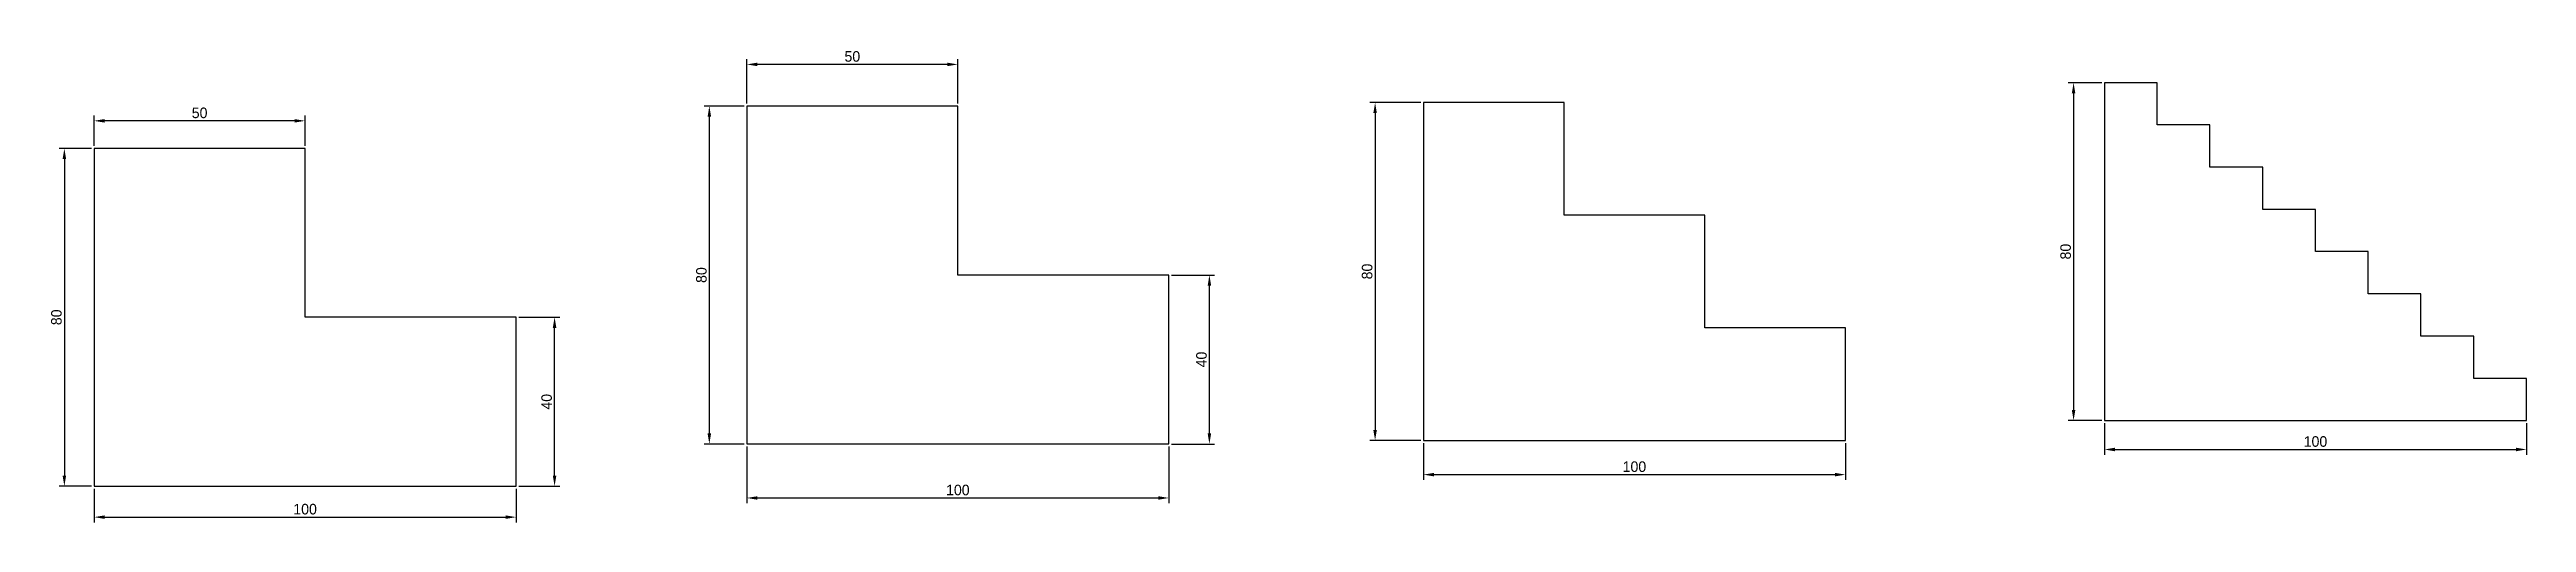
# Model space of a CAD drawing. Header units: millimetres. Extents: x -749 to -162, y 729 to 841.
import ezdxf

# ---------------------------------------------------------------- set-up
doc = ezdxf.new("R2010")
doc.units = ezdxf.units.MM
doc.dimstyles.new('ISO-25', dxfattribs={"dimtxt": 2.5, "dimasz": 2.5, "dimexe": 1.25, "dimexo": 0.625, "dimtad": 1, "dimtxsty": 'Standard', "dimcen": 2.5, "dimadec": 0, "dimazin": 0, "dimtfac": 1, "dimtmove": 0, "dimatfit": 3, "dimfxl": 1, "dimarcsym": 0})

# ---------------------------------------------------------------- blocks, each defined once
blk = doc.blocks.new('*D2')
at = {"color": 0, "lineweight": -2, "transparency": 16777216}
for p, q in [((-738.56, 736.63), (-738.56, 728.69)), ((-638.56, 736.63), (-638.56, 728.69)), ((-736.06, 729.94), (-641.06, 729.94))]:
    blk.add_line(p, q, dxfattribs=at)
at = {"color": 0, "transparency": 16777216}
for points in [[(-736.06, 730.36), (-736.06, 729.53), (-738.56, 729.94)], [(-641.06, 730.36), (-641.06, 729.53), (-638.56, 729.94)]]:
    blk.add_solid(points, dxfattribs=at)
at = {"layer": 'Defpoints', "color": 0, "transparency": 16777216}
for p in [(-738.56, 737.26), (-638.56, 737.26), (-638.56, 729.94)]:
    blk.add_point(p, dxfattribs=at)
at = {"color": 0, "transparency": 16777216, "insert": (-688.56, 731.82), "char_height": 2.5, "attachment_point": 5}
blk.add_mtext('100', dxfattribs=at)
blk = doc.blocks.new('*D3')
at = {"color": 0, "lineweight": -2, "transparency": 16777216}
for p, q in [((-739.18, 817.26), (-746.86, 817.26)), ((-745.61, 814.76), (-745.61, 739.76)), ((-739.18, 737.26), (-746.86, 737.26))]:
    blk.add_line(p, q, dxfattribs=at)
at = {"color": 0, "transparency": 16777216}
for points in [[(-746.02, 814.76), (-745.19, 814.76), (-745.61, 817.26)], [(-746.02, 739.76), (-745.19, 739.76), (-745.61, 737.26)]]:
    blk.add_solid(points, dxfattribs=at)
at = {"layer": 'Defpoints', "color": 0, "transparency": 16777216}
for p in [(-738.56, 817.26), (-745.61, 737.26), (-738.56, 737.26)]:
    blk.add_point(p, dxfattribs=at)
at = {"color": 0, "transparency": 16777216, "insert": (-747.48, 777.26), "char_height": 2.5, "attachment_point": 5, "rotation": 90}
blk.add_mtext('80', dxfattribs=at)
blk = doc.blocks.new('*D4')
at = {"color": 0, "lineweight": -2, "transparency": 16777216}
for p, q in [((-637.93, 777.26), (-628.19, 777.26)), ((-629.44, 739.76), (-629.44, 774.76)), ((-637.93, 737.26), (-628.19, 737.26))]:
    blk.add_line(p, q, dxfattribs=at)
at = {"color": 0, "transparency": 16777216}
for points in [[(-629.86, 774.76), (-629.02, 774.76), (-629.44, 777.26)], [(-629.86, 739.76), (-629.02, 739.76), (-629.44, 737.26)]]:
    blk.add_solid(points, dxfattribs=at)
at = {"layer": 'Defpoints', "color": 0, "transparency": 16777216}
for p in [(-638.56, 777.26), (-629.44, 777.26), (-638.56, 737.26)]:
    blk.add_point(p, dxfattribs=at)
at = {"color": 0, "transparency": 16777216, "insert": (-631.32, 757.26), "char_height": 2.5, "attachment_point": 5, "rotation": 90}
blk.add_mtext('40', dxfattribs=at)
blk = doc.blocks.new('*D5')
at = {"color": 0, "lineweight": -2, "transparency": 16777216}
for p, q in [((-738.56, 817.88), (-738.56, 825.03)), ((-691.06, 823.78), (-736.06, 823.78)), ((-688.56, 817.88), (-688.56, 825.03))]:
    blk.add_line(p, q, dxfattribs=at)
at = {"color": 0, "transparency": 16777216}
for points in [[(-736.06, 824.19), (-736.06, 823.36), (-738.56, 823.78)], [(-691.06, 824.19), (-691.06, 823.36), (-688.56, 823.78)]]:
    blk.add_solid(points, dxfattribs=at)
at = {"layer": 'Defpoints', "color": 0, "transparency": 16777216}
for p in [(-738.56, 823.78), (-738.56, 817.26), (-688.56, 817.26)]:
    blk.add_point(p, dxfattribs=at)
at = {"color": 0, "transparency": 16777216, "insert": (-713.56, 825.65), "char_height": 2.5, "attachment_point": 5}
blk.add_mtext('50', dxfattribs=at)
blk = doc.blocks.new('*D6')
at = {"color": 0, "lineweight": -2, "transparency": 16777216}
for p, q in [((-584.5, 827.26), (-594.02, 827.26)), ((-592.77, 824.76), (-592.77, 749.76)), ((-584.5, 747.26), (-594.02, 747.26))]:
    blk.add_line(p, q, dxfattribs=at)
at = {"color": 0, "transparency": 16777216}
for points in [[(-593.18, 824.76), (-592.35, 824.76), (-592.77, 827.26)], [(-593.18, 749.76), (-592.35, 749.76), (-592.77, 747.26)]]:
    blk.add_solid(points, dxfattribs=at)
at = {"layer": 'Defpoints', "color": 0, "transparency": 16777216}
for p in [(-583.88, 827.26), (-592.77, 747.26), (-583.88, 747.26)]:
    blk.add_point(p, dxfattribs=at)
at = {"color": 0, "transparency": 16777216, "insert": (-594.64, 787.26), "char_height": 2.5, "attachment_point": 5, "rotation": 90}
blk.add_mtext('80', dxfattribs=at)
blk = doc.blocks.new('*D7')
at = {"color": 0, "lineweight": -2, "transparency": 16777216}
for p, q in [((-583.88, 746.64), (-583.88, 733.23)), ((-483.88, 746.64), (-483.88, 733.23)), ((-581.38, 734.48), (-486.38, 734.48))]:
    blk.add_line(p, q, dxfattribs=at)
at = {"color": 0, "transparency": 16777216}
for points in [[(-581.38, 734.89), (-581.38, 734.06), (-583.88, 734.48)], [(-486.38, 734.89), (-486.38, 734.06), (-483.88, 734.48)]]:
    blk.add_solid(points, dxfattribs=at)
at = {"layer": 'Defpoints', "color": 0, "transparency": 16777216}
for p in [(-583.88, 747.26), (-483.88, 747.26), (-483.88, 734.48)]:
    blk.add_point(p, dxfattribs=at)
at = {"color": 0, "transparency": 16777216, "insert": (-533.88, 736.35), "char_height": 2.5, "attachment_point": 5}
blk.add_mtext('100', dxfattribs=at)
blk = doc.blocks.new('*D8')
at = {"color": 0, "lineweight": -2, "transparency": 16777216}
for p, q in [((-483.25, 787.26), (-473.02, 787.26)), ((-474.27, 749.76), (-474.27, 784.76)), ((-483.25, 747.26), (-473.02, 747.26))]:
    blk.add_line(p, q, dxfattribs=at)
at = {"color": 0, "transparency": 16777216}
for points in [[(-474.68, 784.76), (-473.85, 784.76), (-474.27, 787.26)], [(-474.68, 749.76), (-473.85, 749.76), (-474.27, 747.26)]]:
    blk.add_solid(points, dxfattribs=at)
at = {"layer": 'Defpoints', "color": 0, "transparency": 16777216}
for p in [(-483.88, 787.26), (-474.27, 787.26), (-483.88, 747.26)]:
    blk.add_point(p, dxfattribs=at)
at = {"color": 0, "transparency": 16777216, "insert": (-476.14, 767.26), "char_height": 2.5, "attachment_point": 5, "rotation": 90}
blk.add_mtext('40', dxfattribs=at)
blk = doc.blocks.new('*D9')
at = {"color": 0, "lineweight": -2, "transparency": 16777216}
for p, q in [((-583.88, 827.89), (-583.88, 838.38)), ((-536.38, 837.13), (-581.38, 837.13)), ((-533.88, 827.89), (-533.88, 838.38))]:
    blk.add_line(p, q, dxfattribs=at)
at = {"color": 0, "transparency": 16777216}
for points in [[(-581.38, 837.55), (-581.38, 836.72), (-583.88, 837.13)], [(-536.38, 837.55), (-536.38, 836.72), (-533.88, 837.13)]]:
    blk.add_solid(points, dxfattribs=at)
at = {"layer": 'Defpoints', "color": 0, "transparency": 16777216}
for p in [(-583.88, 837.13), (-583.88, 827.26), (-533.88, 827.26)]:
    blk.add_point(p, dxfattribs=at)
at = {"color": 0, "transparency": 16777216, "insert": (-558.88, 839.01), "char_height": 2.5, "attachment_point": 5}
blk.add_mtext('50', dxfattribs=at)
blk = doc.blocks.new('*D10')
at = {"color": 0, "lineweight": -2, "transparency": 16777216}
for p, q in [((-424.18, 828.1), (-436.25, 828.1)), ((-435, 825.6), (-435, 750.6)), ((-424.18, 748.1), (-436.25, 748.1))]:
    blk.add_line(p, q, dxfattribs=at)
at = {"color": 0, "transparency": 16777216}
for points in [[(-435.42, 825.6), (-434.58, 825.6), (-435, 828.1)], [(-435.42, 750.6), (-434.58, 750.6), (-435, 748.1)]]:
    blk.add_solid(points, dxfattribs=at)
at = {"layer": 'Defpoints', "color": 0, "transparency": 16777216}
for p in [(-423.55, 828.1), (-435, 748.1), (-423.55, 748.1)]:
    blk.add_point(p, dxfattribs=at)
at = {"color": 0, "transparency": 16777216, "insert": (-436.88, 788.1), "char_height": 2.5, "attachment_point": 5, "rotation": 90}
blk.add_mtext('80', dxfattribs=at)
blk = doc.blocks.new('*D11')
at = {"color": 0, "lineweight": -2, "transparency": 16777216}
for p, q in [((-423.55, 747.47), (-423.55, 738.76)), ((-323.55, 747.47), (-323.55, 738.76)), ((-421.05, 740.01), (-326.05, 740.01))]:
    blk.add_line(p, q, dxfattribs=at)
at = {"color": 0, "transparency": 16777216}
for points in [[(-421.05, 740.42), (-421.05, 739.59), (-423.55, 740.01)], [(-326.05, 740.42), (-326.05, 739.59), (-323.55, 740.01)]]:
    blk.add_solid(points, dxfattribs=at)
at = {"layer": 'Defpoints', "color": 0, "transparency": 16777216}
for p in [(-423.55, 748.1), (-323.55, 748.1), (-323.55, 740.01)]:
    blk.add_point(p, dxfattribs=at)
at = {"color": 0, "transparency": 16777216, "insert": (-373.55, 741.88), "char_height": 2.5, "attachment_point": 5}
blk.add_mtext('100', dxfattribs=at)
blk = doc.blocks.new('*D12')
at = {"color": 0, "lineweight": -2, "transparency": 16777216}
for p, q in [((-262.79, 832.81), (-270.73, 832.81)), ((-269.48, 830.31), (-269.48, 755.31)), ((-262.79, 752.81), (-270.73, 752.81))]:
    blk.add_line(p, q, dxfattribs=at)
at = {"color": 0, "transparency": 16777216}
for points in [[(-269.9, 830.31), (-269.07, 830.31), (-269.48, 832.81)], [(-269.9, 755.31), (-269.07, 755.31), (-269.48, 752.81)]]:
    blk.add_solid(points, dxfattribs=at)
at = {"layer": 'Defpoints', "color": 0, "transparency": 16777216}
for p in [(-262.16, 832.81), (-269.48, 752.81), (-262.16, 752.81)]:
    blk.add_point(p, dxfattribs=at)
at = {"color": 0, "transparency": 16777216, "insert": (-271.36, 792.81), "char_height": 2.5, "attachment_point": 5, "rotation": 90}
blk.add_mtext('80', dxfattribs=at)
blk = doc.blocks.new('*D13')
at = {"color": 0, "lineweight": -2, "transparency": 16777216}
for p, q in [((-262.16, 752.18), (-262.16, 744.71)), ((-162.16, 752.18), (-162.16, 744.71)), ((-259.66, 745.96), (-164.66, 745.96))]:
    blk.add_line(p, q, dxfattribs=at)
at = {"color": 0, "transparency": 16777216}
for points in [[(-259.66, 746.38), (-259.66, 745.54), (-262.16, 745.96)], [(-164.66, 746.38), (-164.66, 745.54), (-162.16, 745.96)]]:
    blk.add_solid(points, dxfattribs=at)
at = {"layer": 'Defpoints', "color": 0, "transparency": 16777216}
for p in [(-262.16, 752.81), (-162.16, 752.81), (-162.16, 745.96)]:
    blk.add_point(p, dxfattribs=at)
at = {"color": 0, "transparency": 16777216, "insert": (-212.16, 747.84), "char_height": 2.5, "attachment_point": 5}
blk.add_mtext('100', dxfattribs=at)

msp = doc.modelspace()

# ---------------------------------------------------------------- linework, layer by layer
for p, q in [((-423.552, 828.099), (-423.552, 748.099)), ((-390.219, 828.099), (-423.552, 828.099)), ((-390.219, 801.432), (-390.219, 828.099)), ((-262.163, 832.808), (-262.163, 752.808)), ((-249.663, 832.808), (-262.163, 832.808)), ((-249.663, 822.808), (-249.663, 832.808)), ((-583.88, 827.262), (-583.88, 747.262)), ((-533.88, 827.262), (-583.88, 827.262)), ((-533.88, 787.262), (-533.88, 827.262)), ((-237.163, 822.808), (-249.663, 822.808)), ((-237.163, 812.808), (-237.163, 822.808)), ((-738.56, 817.256), (-738.56, 737.256)), ((-688.56, 817.256), (-738.56, 817.256)), ((-688.56, 777.256), (-688.56, 817.256)), ((-224.663, 812.808), (-237.163, 812.808)), ((-224.663, 802.808), (-224.663, 812.808)), ((-356.886, 801.432), (-390.219, 801.432)), ((-356.886, 774.765), (-356.886, 801.432)), ((-212.163, 802.808), (-224.663, 802.808)), ((-212.163, 792.808), (-212.163, 802.808)), ((-199.663, 792.808), (-212.163, 792.808)), ((-199.663, 782.808), (-199.663, 792.808)), ((-483.88, 787.262), (-533.88, 787.262)), ((-483.88, 747.262), (-483.88, 787.262)), ((-187.163, 782.808), (-199.663, 782.808)), ((-187.163, 772.808), (-187.163, 782.808)), ((-638.56, 777.256), (-688.56, 777.256)), ((-638.56, 737.256), (-638.56, 777.256)), ((-323.552, 774.765), (-356.886, 774.765)), ((-323.552, 748.099), (-323.552, 774.765)), ((-174.663, 772.808), (-187.163, 772.808)), ((-174.663, 762.808), (-174.663, 772.808)), ((-162.163, 762.808), (-174.663, 762.808)), ((-162.163, 752.808), (-162.163, 762.808)), ((-262.163, 752.808), (-162.163, 752.808)), ((-583.88, 747.262), (-483.88, 747.262)), ((-423.552, 748.099), (-323.552, 748.099)), ((-738.56, 737.256), (-738.56, 737.256)), ((-738.56, 737.256), (-638.56, 737.256))]:
    msp.add_line(p, q)

# ---------------------------------------------------------------- dimensions: what is measured, and where the dimension line sits
for base, p1, p2, picture, middle in [((-583.88, 837.133), (-533.88, 827.262), (-583.88, 827.262), '*D9', (-558.88, 839.008)), ((-738.56, 823.776), (-688.56, 817.256), (-738.56, 817.256), '*D5', (-713.56, 825.651)), ((-162.163, 745.961), (-262.163, 752.808), (-162.163, 752.808), '*D13', (-212.163, 747.836)), ((-483.88, 734.476), (-583.88, 747.262), (-483.88, 747.262), '*D7', (-533.88, 736.351)), ((-323.552, 740.008), (-423.552, 748.099), (-323.552, 748.099), '*D11', (-373.552, 741.883)), ((-638.56, 729.942), (-738.56, 737.256), (-638.56, 737.256), '*D2', (-688.56, 731.817))]:
    dim = msp.add_linear_dim(base=base, p1=p1, p2=p2, dimstyle='ISO-25')
    dim.commit()
    dim.dimension.update_dxf_attribs({"geometry": picture, "text_midpoint": middle})
for base, p1, p2, picture, middle in [((-435.002, 748.099), (-423.552, 828.099), (-423.552, 748.099), '*D10', (-436.877, 788.099)), ((-269.483, 752.808), (-262.163, 832.808), (-262.163, 752.808), '*D12', (-271.358, 792.808)), ((-592.767, 747.262), (-583.88, 827.262), (-583.88, 747.262), '*D6', (-594.642, 787.262)), ((-745.605, 737.256), (-738.56, 817.256), (-738.56, 737.256), '*D3', (-747.48, 777.256)), ((-474.266, 787.262), (-483.88, 747.262), (-483.88, 787.262), '*D8', (-476.141, 767.262)), ((-629.44, 777.256), (-638.56, 737.256), (-638.56, 777.256), '*D4', (-631.315, 757.256))]:
    dim = msp.add_linear_dim(base=base, p1=p1, p2=p2, angle=90, dimstyle='ISO-25')
    dim.commit()
    dim.dimension.update_dxf_attribs({"geometry": picture, "text_midpoint": middle})

doc.saveas('drawing.dxf')
